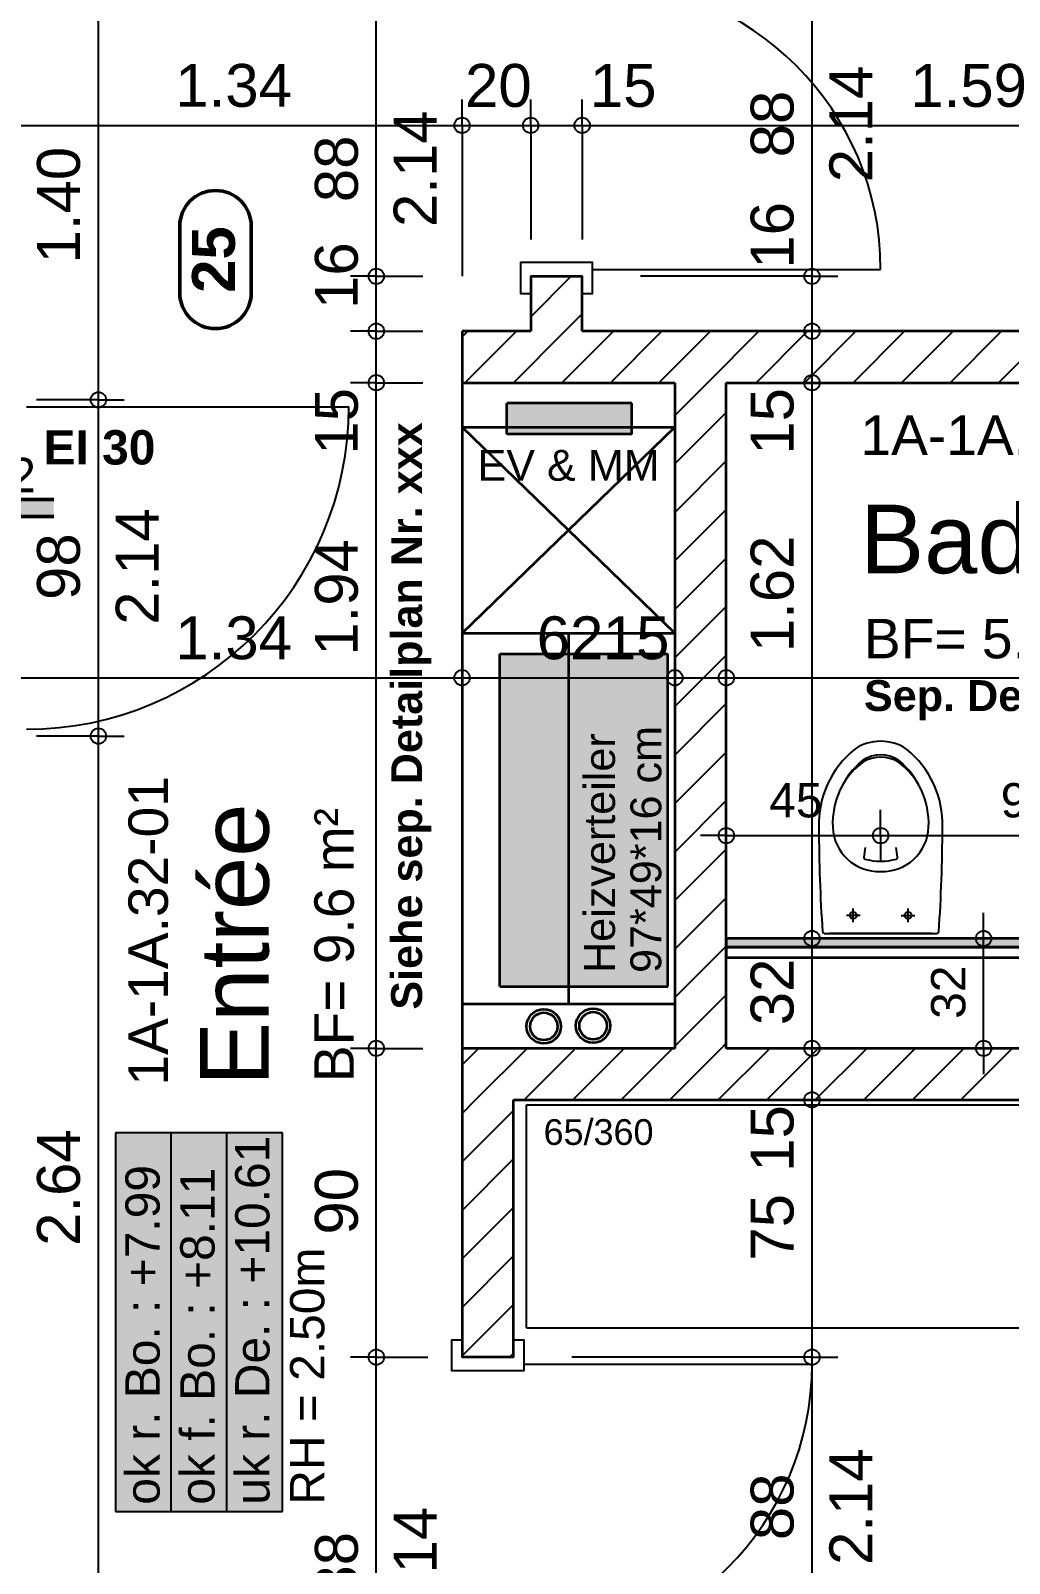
# Model space of a CAD drawing. Header units: centimetres. Extents: x 0.3 to 84.3, y 0.3 to 59.7.
# Drawn here: x 52.92 to 58.63, y 32.11 to 41.04 of the extents above; entities that cross this region are included whole.
import ezdxf

# ---------------------------------------------------------------- set-up
doc = ezdxf.new("R2010")
doc.units = ezdxf.units.CM
for name, pattern in [('AUSGEZOGEN', [0]), ('PHANTOM', [63.5, 31.75, -6.35, 6.35, -6.35, 6.35, -6.35]), ('VERDECKT', [9.525, 6.35, -3.175])]:
    doc.linetypes.add(name, pattern=pattern)
for name, color, linetype, lineweight in [('Bad', 7, 'AUSGEZOGEN', 25), ('Einbaumoebel', 7, 'AUSGEZOGEN', 25), ('Leichtbauwaende', 7, 'AUSGEZOGEN', 35), ('Raumbezeichnung', 7, 'AUSGEZOGEN', 35), ('Text Koten', 7, 'AUSGEZOGEN', 50), ('Text Werkplan Ausfuehrung', 7, 'AUSGEZOGEN', 50), ('Tuerschwelle', 7, 'AUSGEZOGEN', 50), ('Tuerzarge', 7, 'AUSGEZOGEN', 25), ('Wand Mauerwerk tragend', 7, 'AUSGEZOGEN', 35), ('Werkplan- Ausfuehrungsmasse', 7, 'AUSGEZOGEN', 25)]:
    doc.layers.add(name, color=color, linetype=linetype, lineweight=lineweight)
for name, color, linetype, lineweight, true_color in [('Brand Text', 7, 'AUSGEZOGEN', 35, 0x656565), ('Elektro Text', 7, 'AUSGEZOGEN', 35, 0x656565), ('Fachplaner Elektro', 7, 'AUSGEZOGEN', 35, 0x656565), ('Fachplaner HLK', 7, 'AUSGEZOGEN', 35, 0x656565), ('HLK Text', 7, 'AUSGEZOGEN', 35, 0x656565), ('Moebel', 7, 'AUSGEZOGEN', 25, 0xababab), ('Sanitaer Vermassung', 7, 'AUSGEZOGEN', 35, 0x656565)]:
    doc.layers.add(name, color=color, linetype=linetype, lineweight=lineweight, true_color=true_color)
doc.styles.add('ARIAL', font='ARIAL.TTF')

msp = doc.modelspace()

# ---------------------------------------------------------------- hatches: boundary and pattern name
at = {"layer": 'Fachplaner Elektro', "linetype": 'AUSGEZOGEN', "lineweight": 35, "true_color": 0xfff5eb}
msp.add_hatch(color=7, dxfattribs=at).paths.add_polyline_path([(56.426, 38.8697), (55.696, 38.8697), (55.696, 38.6897), (56.426, 38.6897)])
at = {"layer": 'Fachplaner HLK', "linetype": 'AUSGEZOGEN', "lineweight": 35, "true_color": 0xffebeb}
msp.add_hatch(color=7, dxfattribs=at).paths.add_polyline_path([(55.656, 35.4697), (56.636, 35.4697), (56.636, 37.4097), (55.656, 37.4097)])
at = {"layer": 'Leichtbauwaende', "linetype": 'AUSGEZOGEN', "lineweight": 25, "true_color": 0xababab}
msp.add_hatch(color=253, dxfattribs=at).paths.add_polyline_path([(56.976, 35.6997), (61.446, 35.6997), (61.446, 35.7497), (56.976, 35.7497)])
at = {"layer": 'Text Koten', "linetype": 'AUSGEZOGEN', "lineweight": 25, "true_color": 0xf1f1f1}
msp.add_hatch(color=7, dxfattribs=at).paths.add_polyline_path([(53.416, 32.4097), (54.3893, 32.4097), (54.3893, 34.6164), (53.416, 34.6164)])
at = {"layer": 'Tuerschwelle', "linetype": 'AUSGEZOGEN', "lineweight": 50, "true_color": 0x575757}
msp.add_hatch(color=251, dxfattribs=at).paths.add_polyline_path([(52.256, 38.3497), (52.256, 38.2097), (53.056, 38.2097), (53.056, 38.3097), (52.756, 38.3097), (52.756, 38.3497)])

# ---------------------------------------------------------------- linework, layer by layer
at = {"layer": 'Bad', "color": 7, "linetype": 'AUSGEZOGEN', "lineweight": 25}
for p, q in [((57.786, 36.2803), (57.7773, 36.2244)), ((57.9747, 36.2244), (57.966, 36.2803)), ((57.716, 35.8446), (57.716, 35.9246)), ((58.036, 35.8446), (58.036, 35.9246)), ((57.756, 35.8846), (57.676, 35.8846)), ((57.996, 35.8846), (58.076, 35.8846)), ((57.547, 35.7797), (58.205, 35.7797)), ((58.176, 35.7797), (57.576, 35.7797))]:
    msp.add_line(p, q, dxfattribs=at)
for centre in [(57.716, 35.8846), (58.036, 35.8846)]:
    msp.add_circle(centre, 0.02, dxfattribs=at)
for centre, radius, start, end in [((57.876, 36.6271), 0.2726, 56.40649, 123.59351), ((58.0793, 36.4157), 0.5637, 128.92665, 181.96991), ((57.876, 36.6271), 0.1926, 57.46699, 122.53301), ((57.6727, 36.4157), 0.5637, 358.03009, 51.07335), ((58.0794, 36.4161), 0.4834, 129.42074, 181.98544), ((58.029, 36.4269), 0.4345, 126.19095, 148.4865), ((57.876, 36.6151), 0.1926, 57.467, 122.533), ((57.6726, 36.4161), 0.4834, 358.01456, 50.57926), ((57.7217, 36.4263), 0.4358, 30.81381, 53.71434), ((66.6021, 36.4063), 9.0861, 180.0627, 183.89586), ((57.8664, 36.4106), 0.2703, 182.38242, 272.03839), ((57.8856, 36.4106), 0.2703, 267.96161, 357.61758), ((49.1499, 36.4063), 9.0861, 356.10414, 359.93729), ((57.7872, 36.2229), 0.01, 171.17935, 254.02798), ((57.876, 36.5331), 0.3327, 254.02796, 285.97204), ((57.9648, 36.2229), 0.01, 285.97202, 8.82065), ((57.547, 35.7897), 0.01, 184.60818, 270), ((58.205, 35.7897), 0.01, 270, 355.39182)]:
    msp.add_arc(centre, radius, start, end, dxfattribs=at)
at = {"layer": 'Einbaumoebel', "color": 7, "linetype": 'AUSGEZOGEN', "lineweight": 35}
for p, q in [((55.436, 38.9897), (55.436, 35.1097)), ((55.436, 38.7297), (56.676, 38.7297)), ((56.676, 37.5297), (55.436, 38.7297)), ((55.436, 37.5297), (56.676, 38.7297)), ((55.436, 37.5297), (56.676, 37.5297)), ((55.436, 35.3697), (56.676, 35.3697))]:
    msp.add_line(p, q, dxfattribs=at)
at = {"layer": 'Einbaumoebel', "color": 7, "linetype": 'PHANTOM', "lineweight": 35}
msp.add_line((56.056, 37.5297), (56.056, 35.3697), dxfattribs=at)
at = {"layer": 'Fachplaner Elektro', "color": 40, "linetype": 'VERDECKT', "lineweight": 35}
for p, q in [((56.426, 38.8697), (55.696, 38.8697)), ((55.696, 38.6897), (55.696, 38.8697)), ((56.426, 38.6897), (56.426, 38.8697)), ((56.426, 38.6897), (55.696, 38.6897))]:
    msp.add_line(p, q, dxfattribs=at)
at = {"layer": 'Fachplaner HLK', "color": 240, "linetype": 'VERDECKT', "lineweight": 35}
for p, q in [((55.656, 35.4697), (55.656, 37.4097)), ((55.656, 37.4097), (56.636, 37.4097)), ((56.636, 35.4697), (56.636, 37.4097)), ((55.656, 35.4697), (56.636, 35.4697))]:
    msp.add_line(p, q, dxfattribs=at)
at = {"layer": 'Fachplaner HLK', "color": 251, "linetype": 'AUSGEZOGEN', "lineweight": 35, "true_color": 0x656565}
for centre, radius in [((55.9123, 35.2378), 0.1), ((55.9123, 35.2378), 0.08), ((56.1997, 35.2416), 0.1), ((56.1997, 35.2416), 0.08)]:
    msp.add_circle(centre, radius, dxfattribs=at)
at = {"layer": 'Leichtbauwaende', "color": 7, "linetype": 'AUSGEZOGEN', "lineweight": 35}
for p, q in [((61.446, 35.7497), (56.976, 35.7497)), ((56.976, 35.7497), (56.976, 35.6997)), ((61.396, 35.6997), (56.976, 35.6997)), ((56.976, 35.6997), (56.976, 35.6397)), ((56.976, 35.6997), (61.396, 35.6997)), ((56.976, 35.6397), (61.336, 35.6397))]:
    msp.add_line(p, q, dxfattribs=at)
at = {"layer": 'Moebel', "color": 253, "linetype": 'AUSGEZOGEN', "lineweight": 25, "true_color": 0xababab}
for p, q in [((55.811, 33.4797), (55.811, 34.7797)), ((55.811, 34.7797), (63.011, 34.7797)), ((55.811, 33.4797), (63.011, 33.4797))]:
    msp.add_line(p, q, dxfattribs=at)
at = {"layer": 'Sanitaer Vermassung', "color": 240, "linetype": 'AUSGEZOGEN', "lineweight": 25}
for p, q in [((56.976, 36.3497), (56.976, 36.4997)), ((57.876, 36.3497), (57.876, 36.4997)), ((56.976, 36.3497), (56.826, 36.3497)), ((56.976, 36.3497), (56.976, 36.1997)), ((56.976, 36.3497), (56.976, 36.3497)), ((57.876, 36.3497), (57.876, 36.1997)), ((57.876, 36.3497), (57.876, 36.3497)), ((57.876, 36.3497), (59.776, 36.3497)), ((58.476, 35.7497), (58.476, 35.8997)), ((58.476, 35.7497), (58.326, 35.7497)), ((58.476, 35.7497), (58.626, 35.7497)), ((58.476, 35.7497), (58.476, 35.7497)), ((58.476, 35.1097), (58.476, 35.7497)), ((58.476, 35.1097), (58.326, 35.1097)), ((58.476, 35.1097), (58.626, 35.1097)), ((58.476, 35.1097), (58.476, 35.1097)), ((58.476, 35.1097), (58.476, 34.9597))]:
    msp.add_line(p, q, dxfattribs=at)
msp.add_lwpolyline([(56.976, 36.3497), (56.9851, 36.3497), (56.9851, 36.3497), (57.876, 36.3497)], dxfattribs=at)
for centre in [(56.976, 36.3497), (57.876, 36.3497), (58.476, 35.7497), (58.476, 35.1097)]:
    msp.add_circle(centre, 0.045, dxfattribs=at)
at = {"layer": 'Text Koten', "color": 7, "linetype": 'AUSGEZOGEN', "lineweight": 25}
for p, q in [((53.416, 34.6164), (53.416, 32.4097)), ((54.3893, 34.6164), (53.416, 34.6164)), ((53.7404, 32.4097), (53.7404, 34.6164)), ((54.0649, 32.4097), (54.0649, 34.6164)), ((54.3893, 32.4097), (54.3893, 34.6164)), ((53.416, 32.4097), (54.3893, 32.4097))]:
    msp.add_line(p, q, dxfattribs=at)
at = {"layer": 'Text Werkplan Ausfuehrung', "color": 240, "linetype": 'AUSGEZOGEN', "lineweight": 50}
for p, q in [((53.7903, 39.9017), (53.7903, 39.5132)), ((54.207, 39.9017), (54.207, 39.5132))]:
    msp.add_line(p, q, dxfattribs=at)
for centre, start, end in [((53.9986, 39.9017), 0, 180), ((53.9986, 39.5132), 180, 0)]:
    msp.add_arc(centre, 0.2083, start, end, dxfattribs=at)
at = {"layer": 'Tuerschwelle', "color": 7, "linetype": 'AUSGEZOGEN', "lineweight": 50}
for p, q in [((53.056, 38.3097), (52.756, 38.3097)), ((52.256, 38.2097), (53.056, 38.2097))]:
    msp.add_line(p, q, dxfattribs=at)
at = {"layer": 'Tuerzarge', "color": 7, "linetype": 'AUSGEZOGEN', "lineweight": 25}
for p, q in [((56.196, 39.6497), (57.876, 39.6497)), ((52.896, 38.8497), (54.776, 38.8497)), ((55.796, 33.2697), (57.476, 33.2697))]:
    msp.add_line(p, q, dxfattribs=at)
for points in [[(55.986, 39.6097), (56.136, 39.6097), (56.136, 39.5097), (56.196, 39.5097), (56.196, 39.6897), (55.776, 39.6897), (55.776, 39.5097), (55.836, 39.5097), (55.836, 39.6097), (55.986, 39.6097)], [(55.586, 33.3097), (55.736, 33.3097), (55.736, 33.4097), (55.796, 33.4097), (55.796, 33.2297), (55.376, 33.2297), (55.376, 33.4097), (55.436, 33.4097), (55.436, 33.3097), (55.586, 33.3097)]]:
    msp.add_lwpolyline(points, dxfattribs=at)
for centre, radius, start, end in [((56.196, 39.6497), 1.68, 0, 90), ((52.896, 38.8497), 1.88, 270, 0), ((55.796, 33.2697), 1.68, 270, 0)]:
    msp.add_arc(centre, radius, start, end, dxfattribs=at)
at = {"layer": 'Wand Mauerwerk tragend', "color": 7, "linetype": 'AUSGEZOGEN', "lineweight": 35}
for p, q in [((55.836, 39.6097), (56.136, 39.6097)), ((55.836, 39.6097), (55.836, 39.2897)), ((56.136, 39.2897), (56.136, 39.6097)), ((55.836, 39.2897), (55.436, 39.2897)), ((55.436, 39.2897), (55.436, 38.9897)), ((59.326, 39.2897), (56.136, 39.2897)), ((55.436, 38.9897), (56.676, 38.9897)), ((56.676, 38.9897), (56.676, 35.1097)), ((56.976, 35.7497), (56.976, 38.9897)), ((56.976, 38.9897), (59.326, 38.9897)), ((56.976, 35.6997), (56.976, 35.7497)), ((56.976, 35.6397), (56.976, 35.6997)), ((56.976, 35.1097), (56.976, 35.6397)), ((56.676, 35.1097), (55.436, 35.1097)), ((55.436, 35.1097), (55.436, 34.8097)), ((63.086, 35.1097), (56.976, 35.1097)), ((55.436, 34.8097), (55.436, 33.3097)), ((55.736, 33.3097), (55.736, 34.8097)), ((55.736, 34.8097), (63.086, 34.8097)), ((55.736, 33.3097), (55.436, 33.3097))]:
    msp.add_line(p, q, dxfattribs=at)
at = {"layer": 'Wand Mauerwerk tragend', "color": 7, "linetype": 'AUSGEZOGEN', "lineweight": 25}
for p, q in [((55.836, 39.3734), (56.0723, 39.6097)), ((55.436, 39.2563), (55.4695, 39.2897)), ((55.4523, 38.9897), (55.7523, 39.2897)), ((55.7352, 38.9897), (56.0352, 39.2897)), ((56.018, 38.9897), (56.318, 39.2897)), ((56.3009, 38.9897), (56.6009, 39.2897)), ((56.5837, 38.9897), (56.8837, 39.2897)), ((56.8665, 38.9897), (57.1665, 39.2897)), ((57.1494, 38.9897), (57.4494, 39.2897)), ((57.4322, 38.9897), (57.7322, 39.2897)), ((57.7151, 38.9897), (58.0151, 39.2897)), ((57.9979, 38.9897), (58.2979, 39.2897)), ((58.2808, 38.9897), (58.5808, 39.2897)), ((58.5636, 38.9897), (58.8636, 39.2897)), ((56.676, 38.7992), (56.8665, 38.9897)), ((56.676, 38.5164), (56.976, 38.8164)), ((56.676, 38.2335), (56.976, 38.5335)), ((56.676, 37.9507), (56.976, 38.2507)), ((56.676, 37.6678), (56.976, 37.9678)), ((56.676, 37.385), (56.976, 37.685)), ((56.676, 37.1021), (56.976, 37.4021)), ((56.676, 36.8193), (56.976, 37.1193)), ((56.676, 36.5365), (56.976, 36.8365)), ((56.676, 36.2536), (56.976, 36.5536)), ((56.676, 35.9708), (56.976, 36.2708)), ((56.676, 35.6879), (56.976, 35.9879)), ((56.676, 35.4051), (56.976, 35.7051)), ((56.676, 35.1222), (56.976, 35.4222)), ((56.9463, 35.1097), (56.976, 35.1394)), ((55.436, 35.0136), (55.5321, 35.1097)), ((55.515, 34.8097), (55.815, 35.1097)), ((55.7978, 34.8097), (56.0978, 35.1097)), ((56.0807, 34.8097), (56.3807, 35.1097)), ((56.3635, 34.8097), (56.6635, 35.1097)), ((56.6463, 34.8097), (56.9463, 35.1097)), ((56.9292, 34.8097), (57.2292, 35.1097)), ((57.212, 34.8097), (57.512, 35.1097)), ((57.4949, 34.8097), (57.7949, 35.1097)), ((57.7777, 34.8097), (58.0777, 35.1097)), ((58.0606, 34.8097), (58.3606, 35.1097)), ((58.3434, 34.8097), (58.6434, 35.1097)), ((55.436, 34.7308), (55.515, 34.8097)), ((55.436, 34.4479), (55.736, 34.7479)), ((55.436, 34.1651), (55.736, 34.4651)), ((55.436, 33.8822), (55.736, 34.1822)), ((55.436, 33.5994), (55.736, 33.8994)), ((55.436, 33.3166), (55.736, 33.6166)), ((55.712, 33.3097), (55.736, 33.3337))]:
    msp.add_line(p, q, dxfattribs=at)
msp.add_lwpolyline([(56.0352, 39.2897), (56.1326, 39.3872), (56.1326, 39.3872), (56.136, 39.3906)], dxfattribs=at)
at = {"layer": 'Werkplan- Ausfuehrungsmasse', "color": 7, "linetype": 'AUSGEZOGEN', "lineweight": 25}
for p, q in [((53.316, 38.8897), (53.316, 41.6897)), ((54.936, 39.6097), (54.936, 41.3697)), ((57.476, 39.6097), (57.476, 41.3697)), ((55.436, 40.4897), (55.436, 40.6397)), ((55.836, 40.4897), (55.836, 40.6397)), ((56.136, 40.4897), (56.136, 40.6397)), ((52.756, 40.4897), (55.436, 40.4897)), ((55.436, 40.4897), (55.436, 40.3397)), ((55.436, 40.4897), (55.836, 40.4897)), ((55.836, 40.4897), (55.836, 40.3397)), ((55.836, 40.4897), (56.136, 40.4897)), ((56.136, 40.4897), (56.136, 40.3397)), ((56.136, 40.4897), (59.326, 40.4897)), ((54.936, 39.6097), (54.786, 39.6097)), ((54.936, 39.6097), (55.086, 39.6097)), ((54.936, 39.6097), (55.2076, 39.6097)), ((54.936, 39.2897), (54.936, 39.6097)), ((57.476, 39.6097), (57.326, 39.6097)), ((57.476, 39.6097), (57.626, 39.6097)), ((57.476, 39.2897), (57.476, 39.6097)), ((54.936, 39.2897), (54.786, 39.2897)), ((54.936, 39.2897), (55.086, 39.2897)), ((54.936, 39.2897), (55.2076, 39.2897)), ((54.936, 38.9897), (54.936, 39.2897)), ((57.476, 39.2897), (57.326, 39.2897)), ((57.476, 39.2897), (57.626, 39.2897)), ((57.476, 38.9897), (57.476, 39.2897)), ((54.936, 38.9897), (54.786, 38.9897)), ((54.936, 38.9897), (55.086, 38.9897)), ((54.936, 38.9897), (55.2076, 38.9897)), ((54.936, 35.1097), (54.936, 38.9897)), ((57.476, 38.9897), (57.326, 38.9897)), ((57.476, 38.9897), (57.626, 38.9897)), ((57.476, 35.7497), (57.476, 38.9897)), ((53.316, 38.8897), (53.166, 38.8897)), ((53.316, 38.8897), (53.466, 38.8897)), ((53.316, 36.9297), (53.316, 38.8897)), ((55.436, 37.2697), (55.436, 37.4197)), ((56.676, 37.2697), (56.676, 37.4197)), ((56.976, 37.2697), (56.976, 37.4197)), ((52.756, 37.2697), (55.436, 37.2697)), ((55.436, 37.2697), (55.436, 37.1197)), ((55.436, 37.2697), (55.436, 37.2697)), ((55.436, 37.2697), (56.676, 37.2697)), ((56.676, 37.2697), (56.676, 37.1197)), ((56.676, 37.2697), (56.676, 37.2697)), ((56.676, 37.2697), (56.976, 37.2697)), ((56.976, 37.2697), (56.976, 37.1197)), ((56.976, 37.2697), (56.976, 37.2697)), ((56.976, 37.2697), (63.086, 37.2697)), ((53.316, 36.9297), (53.166, 36.9297)), ((53.316, 36.9297), (53.466, 36.9297)), ((53.316, 31.6497), (53.316, 36.9297)), ((57.476, 35.7497), (57.326, 35.7497)), ((57.476, 35.7497), (57.626, 35.7497)), ((57.476, 35.1097), (57.476, 35.7497)), ((54.936, 35.1097), (54.786, 35.1097)), ((54.936, 35.1097), (55.086, 35.1097)), ((54.936, 35.1097), (55.2076, 35.1097)), ((54.936, 33.3097), (54.936, 35.1097)), ((57.476, 35.1097), (57.326, 35.1097)), ((57.476, 35.1097), (57.626, 35.1097)), ((57.476, 34.8097), (57.476, 35.1097)), ((57.476, 34.8097), (57.326, 34.8097)), ((57.476, 34.8097), (57.626, 34.8097)), ((57.476, 33.3097), (57.476, 34.8097)), ((54.936, 33.3097), (54.786, 33.3097)), ((54.936, 33.3097), (55.086, 33.3097)), ((54.936, 31.5497), (54.936, 33.3097)), ((57.476, 33.3097), (57.326, 33.3097)), ((57.476, 33.3097), (57.626, 33.3097)), ((57.476, 31.5497), (57.476, 33.3097))]:
    msp.add_line(p, q, dxfattribs=at)
for points in [[(55.436, 40.4897), (55.436, 40.1712), (55.436, 40.1712), (55.436, 39.6097)], [(55.836, 40.4897), (55.836, 40.1648), (55.836, 40.1648), (55.836, 39.824)], [(56.136, 40.4897), (56.136, 40.1601), (56.136, 40.1601), (56.136, 39.824)], [(57.476, 39.6097), (57.4135, 39.6097), (57.4135, 39.6097), (57.4135, 39.6097), (57.4135, 39.6097), (57.4135, 39.6097), (57.4135, 39.6097), (57.4048, 39.6097), (57.4048, 39.6097), (56.476, 39.6097)], [(57.476, 39.2897), (57.4135, 39.2897), (57.4135, 39.2897), (57.4135, 39.2897), (57.4135, 39.2897), (57.4135, 39.2897), (57.4135, 39.2897), (57.405, 39.2897), (57.405, 39.2897), (56.476, 39.2897)], [(57.476, 38.9897), (57.4135, 38.9897), (57.4135, 38.9897), (57.4135, 38.9897), (57.4135, 38.9897), (57.4135, 38.9897), (57.4135, 38.9897), (57.4053, 38.9897), (57.4053, 38.9897), (57.316, 38.9897)], [(53.316, 38.8897), (53.2535, 38.8897), (53.2535, 38.8897), (53.2535, 38.8897), (53.2535, 38.8897), (52.956, 38.8897)], [(53.316, 36.9297), (53.2535, 36.9297), (53.2535, 36.9297), (53.2535, 36.9297), (53.2535, 36.9297), (53.2535, 36.9297), (53.2535, 36.9297), (52.956, 36.9297)], [(57.476, 35.7497), (57.4135, 35.7497), (57.4135, 35.7497), (57.4135, 35.7497), (57.4135, 35.7497), (57.4135, 35.7497), (57.4135, 35.7497), (57.4135, 35.7497), (57.4135, 35.7497), (57.4135, 35.7497), (57.4135, 35.7497), (57.4077, 35.7497), (57.4077, 35.7497), (57.316, 35.7497)], [(57.476, 35.1097), (57.4135, 35.1097), (57.4135, 35.1097), (57.4135, 35.1097), (57.4135, 35.1097), (57.4135, 35.1097), (57.4135, 35.1097), (57.4135, 35.1097), (57.4135, 35.1097), (57.4135, 35.1097), (57.4135, 35.1097), (57.4135, 35.1097), (57.4135, 35.1097), (57.4082, 35.1097), (57.4082, 35.1097), (57.316, 35.1097)], [(57.476, 34.8097), (57.4135, 34.8097), (57.4135, 34.8097), (57.4135, 34.8097), (57.4135, 34.8097), (57.4135, 34.8097), (57.4135, 34.8097), (57.4135, 34.8097), (57.4135, 34.8097), (57.4135, 34.8097), (57.4135, 34.8097), (57.4135, 34.8097), (57.4135, 34.8097), (57.4084, 34.8097), (57.4084, 34.8097), (56.076, 34.8097)], [(54.936, 33.3097), (55.1997, 33.3097), (55.1997, 33.3097), (55.236, 33.3097)], [(57.476, 33.3097), (57.4135, 33.3097), (57.4135, 33.3097), (57.4135, 33.3097), (57.4135, 33.3097), (57.4135, 33.3097), (57.4135, 33.3097), (57.4135, 33.3097), (57.4135, 33.3097), (57.4135, 33.3097), (57.4135, 33.3097), (57.4135, 33.3097), (57.4135, 33.3097), (57.4135, 33.3097), (57.4135, 33.3097), (57.4135, 33.3097), (57.4135, 33.3097), (57.4095, 33.3097), (57.4095, 33.3097), (56.076, 33.3097)]]:
    msp.add_lwpolyline(points, dxfattribs=at)
for centre in [(55.436, 40.4897), (55.836, 40.4897), (56.136, 40.4897), (54.936, 39.6097), (57.476, 39.6097), (54.936, 39.2897), (57.476, 39.2897), (54.936, 38.9897), (57.476, 38.9897), (53.316, 38.8897), (55.436, 37.2697), (56.676, 37.2697), (56.976, 37.2697), (53.316, 36.9297), (57.476, 35.7497), (54.936, 35.1097), (57.476, 35.1097), (57.476, 34.8097), (54.936, 33.3097), (57.476, 33.3097)]:
    msp.add_circle(centre, 0.045, dxfattribs=at)

# ---------------------------------------------------------------- texts
at = {"layer": 'Brand Text', "color": 240, "linetype": 'AUSGEZOGEN', "lineweight": 35, "insert": (52.996, 38.5097), "char_height": 0.2, "width": 0.1, "attachment_point": 7, "style": 'ARIAL'}
msp.add_mtext('\\fArial|i0|b1|c0|p0;EI\\~30', dxfattribs=at)
at = {"layer": 'Elektro Text', "color": 40, "linetype": 'AUSGEZOGEN', "lineweight": 35, "insert": (55.526, 38.4157), "char_height": 0.18, "width": 0.09, "attachment_point": 7, "style": 'ARIAL'}
msp.add_mtext('EV\\~&\\~MM', dxfattribs=at)
at = {"layer": 'HLK Text', "color": 240, "linetype": 'AUSGEZOGEN', "lineweight": 35, "char_height": 0.18, "width": 0.09, "attachment_point": 7, "rotation": 90, "style": 'ARIAL'}
for s, insert in [('Heizverteiler', (56.3298, 35.549)), ('97*49*16\\~cm', (56.5998, 35.549))]:
    msp.add_mtext(s, dxfattribs=dict(at, insert=insert))
at = {"layer": 'Moebel', "color": 253, "linetype": 'AUSGEZOGEN', "lineweight": 25, "true_color": 0xababab, "insert": (55.911, 34.5447), "char_height": 0.15, "width": 0.075, "attachment_point": 7, "style": 'ARIAL'}
msp.add_mtext('65/360', dxfattribs=at)
at = {"layer": 'Raumbezeichnung', "color": 7, "linetype": 'AUSGEZOGEN', "lineweight": 50, "char_height": 0.23, "width": 0.115, "attachment_point": 7, "style": 'ARIAL'}
for s, insert in [('1A-1A.32-04', (57.7585, 38.5658)), ('BF=\\~5.1\\~m²', (57.7786, 37.3799))]:
    msp.add_mtext(s, dxfattribs=dict(at, insert=insert))
at = {"layer": 'Raumbezeichnung', "color": 7, "linetype": 'AUSGEZOGEN', "lineweight": 35, "insert": (57.757, 37.8732), "char_height": 0.4, "width": 0.2, "attachment_point": 7, "style": 'ARIAL'}
msp.add_mtext('Bad/Wc', dxfattribs=at)
at = {"layer": 'Raumbezeichnung', "color": 7, "linetype": 'AUSGEZOGEN', "lineweight": 50, "char_height": 0.23, "width": 0.115, "attachment_point": 7, "rotation": 90, "style": 'ARIAL'}
for s, insert in [('1A-1A.32-01', (53.7242, 34.8927)), ('BF=\\~9.6\\~m²', (54.8081, 34.9127))]:
    msp.add_mtext(s, dxfattribs=dict(at, insert=insert))
at = {"layer": 'Raumbezeichnung', "color": 7, "linetype": 'AUSGEZOGEN', "lineweight": 35, "insert": (54.3148, 34.8912), "char_height": 0.4, "width": 0.2, "attachment_point": 7, "rotation": 90, "style": 'ARIAL'}
msp.add_mtext('Entrée', dxfattribs=at)
at = {"layer": 'Sanitaer Vermassung', "color": 240, "linetype": 'AUSGEZOGEN', "lineweight": 35, "char_height": 0.2, "width": 0.1, "attachment_point": 7, "style": 'ARIAL'}
for s, insert in [('45', (57.2262, 36.4531)), ('95', (58.576, 36.4531))]:
    msp.add_mtext(s, dxfattribs=dict(at, insert=insert))
at = {"layer": 'Sanitaer Vermassung', "color": 240, "linetype": 'AUSGEZOGEN', "lineweight": 35, "insert": (58.3725, 35.2817), "char_height": 0.2, "width": 0.1, "attachment_point": 7, "rotation": 90, "style": 'ARIAL'}
msp.add_mtext('32', dxfattribs=at)
at = {"layer": 'Text Koten', "color": 7, "linetype": 'AUSGEZOGEN', "lineweight": 35, "char_height": 0.2, "width": 0.1, "attachment_point": 7, "rotation": 90, "style": 'ARIAL'}
for s, insert in [('uk\\~r.\\~De.\\~:\\~+10.61', (54.316, 32.4497)), ('ok\\~r.\\~Bo.\\~:\\~+7.99', (53.676, 32.4497)), ('ok\\~f.\\~Bo.\\~:\\~+8.11', (53.996, 32.4497)), ('RH\\~=\\~2.50m', (54.636, 32.4497))]:
    msp.add_mtext(s, dxfattribs=dict(at, insert=insert))
at = {"layer": 'Text Werkplan Ausfuehrung', "color": 240, "linetype": 'AUSGEZOGEN', "lineweight": 50, "insert": (54.1153, 39.5132), "char_height": 0.25, "width": 0.125, "attachment_point": 7, "rotation": 90, "style": 'ARIAL'}
msp.add_mtext('\\fArial|i0|b1|c0|p0;25', dxfattribs=at)
at = {"layer": 'Text Werkplan Ausfuehrung', "color": 7, "linetype": 'AUSGEZOGEN', "lineweight": 35, "insert": (55.257, 35.3352), "char_height": 0.18, "width": 0.09, "attachment_point": 7, "rotation": 90, "style": 'ARIAL'}
msp.add_mtext('\\fArial|i0|b1|c0|p0;Siehe\\~sep.\\~Detailplan\\~Nr.\\~xxx', dxfattribs=at)
at = {"layer": 'Text Werkplan Ausfuehrung', "color": 7, "linetype": 'AUSGEZOGEN', "lineweight": 35, "insert": (57.7787, 37.0216), "char_height": 0.18, "width": 0.09, "attachment_point": 7, "style": 'ARIAL'}
msp.add_mtext('\\fArial|i0|b1|c0|p0;Sep.\\~Detailp.\\~Nr.\\~xxx', dxfattribs=at)
at = {"layer": 'Tuerschwelle', "color": 7, "linetype": 'AUSGEZOGEN', "lineweight": 35, "insert": (52.796, 38.3516), "char_height": 0.2, "width": 0.1, "attachment_point": 7, "style": 'ARIAL'}
msp.add_mtext('2', dxfattribs=at)
at = {"layer": 'Werkplan- Ausfuehrungsmasse', "color": 7, "linetype": 'AUSGEZOGEN', "lineweight": 50, "char_height": 0.25, "width": 0.125, "attachment_point": 7, "style": 'ARIAL'}
for s, insert in [('1.34', (53.7646, 40.5942)), ('20', (55.4533, 40.594)), ('15', (56.181, 40.594)), ('1.59', (58.049, 40.594)), ('1.34', (53.7646, 37.3742)), ('62', (55.871, 37.374)), ('15', (56.2565, 37.374))]:
    msp.add_mtext(s, dxfattribs=dict(at, insert=insert))
at = {"layer": 'Werkplan- Ausfuehrungsmasse', "color": 7, "linetype": 'AUSGEZOGEN', "lineweight": 50, "char_height": 0.25, "width": 0.125, "attachment_point": 7, "rotation": 90, "style": 'ARIAL'}
for s, insert in [('2.14', (57.827, 40.1583)), ('88', (57.3717, 40.3032)), ('2.14', (55.287, 39.8971)), ('88', (54.8317, 40.042)), ('1.40', (53.2117, 39.6847)), ('16', (57.3717, 39.6547)), ('16', (54.8317, 39.4196)), ('15', (54.8317, 38.5702)), ('15', (57.3717, 38.5702)), ('2.14', (53.667, 37.5783)), ('98', (53.2117, 37.7232)), ('1.94', (54.8317, 37.3983)), ('1.62', (57.3717, 37.4191)), ('32', (57.3716, 35.2447)), ('15', (57.3717, 34.3902)), ('2.64', (53.2117, 33.9583)), ('90', (54.8317, 34.0239)), ('75', (57.3717, 33.8725)), ('2.14', (57.827, 32.0983)), ('88', (57.3717, 32.2432)), ('2.14', (55.287, 31.7573)), ('88', (54.8317, 31.9022))]:
    msp.add_mtext(s, dxfattribs=dict(at, insert=insert))

doc.saveas('drawing.dxf')
